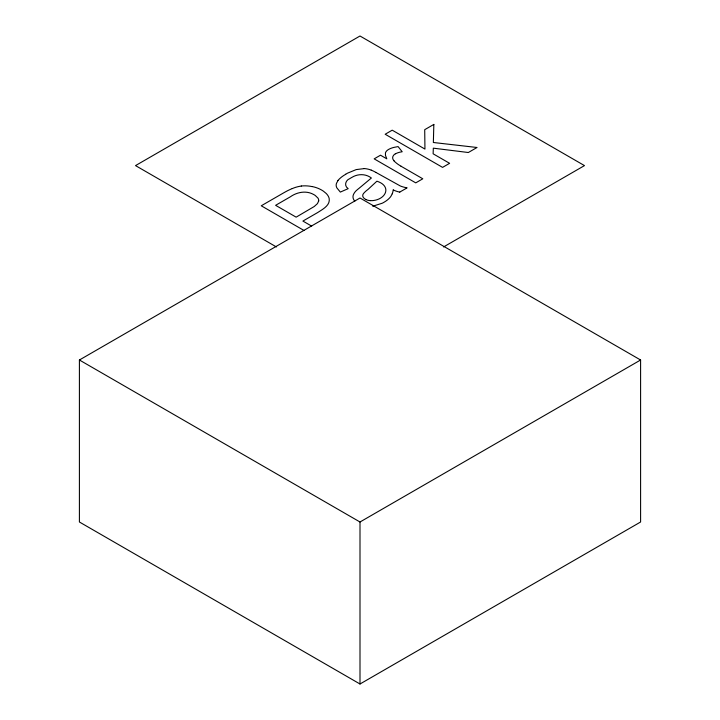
<?xml version="1.0" encoding="UTF-8"?>
<svg xmlns="http://www.w3.org/2000/svg" width="720" height="720" viewBox="0 0 720 720"><rect width="100%" height="100%" fill="white"/><g stroke="black" fill="none" stroke-linecap="round" stroke-linejoin="round"><path stroke-width="1.08" d="M392.229 193.797L390.933 196.263A26.262 15.165 0 0 1 390.393 197.01A31.041 17.919 0 0 1 384.489 201.978A36.801 21.249 0 0 1 382.275 203.211L372.744 206.226M338.004 180.567L336.51 183.267A16.398 9.468 0 0 0 336.267 186.183A18.594 10.737 0 0 0 336.924 187.965L340.335 192.087L348.165 188.658C343.773 185.814 345.456 180.18 349.929 178.533A35.829 20.682 0 0 1 351.765 177.453C357.777 173.673 365.706 173.628 371.385 178.011L358.785 188.532A51.561 29.772 0 0 0 356.013 190.881A24.372 14.076 0 0 0 353.25 195.147A16.47 9.504 0 0 0 353.709 199.593A16.308 9.414 0 0 0 354.798 201.222M79.407 360L360 198L640.593 360L640.593 522L360 684L79.407 522L79.407 360L360 522L640.593 360M399.771 192.087L407.133 187.839A22.311 12.879 0 0 1 400.347 185.994L375.894 172.404M443.574 246.951L584.478 165.6L360 36L135.522 165.6L276.426 246.951M292.185 188.559L288.081 190.458A105.318 60.804 0 0 0 284.301 192.492L261.252 205.785L304.056 230.499M370.566 200.637L372.033 200.646A8.739 5.049 0 0 0 373.536 200.511C386.496 198.801 391.653 185.94 376.902 181.197L368.055 189.378A71.757 41.427 0 0 0 365.31 191.619L363.456 193.545A8.739 5.049 0 0 0 365.913 199.512M364.239 168.597L356.193 169.596L347.607 173.133A58.95 34.029 0 0 0 345.627 174.258M371.232 170.1L373.599 171.189A75.474 43.569 0 0 1 375.885 172.404M401.022 166.23L422.793 178.794L415.746 182.871L374.166 158.859L380.511 155.196L386.811 158.841L385.47 155.376L385.461 152.883A11.268 6.507 0 0 1 388.557 149.454A17.541 10.134 0 0 1 393.966 147.384L398.088 146.592L402.201 151.767A14.562 8.406 0 0 0 395.442 153.828M311.661 226.116L302.904 221.067L317.628 212.571C322.452 209.385 330.381 205.497 329.184 198.54A24.111 13.923 0 0 0 326.187 193.446L323.388 191.16A30.843 17.802 0 0 0 321.12 189.774A25.164 14.526 0 0 0 312.111 186.534M360 522L360 684M401.058 166.212A39.168 22.617 0 0 1 393.93 160.821M394.038 160.785A10.296 5.949 0 0 1 395.307 153.765M370.566 200.646A8.406 4.851 0 0 1 365.922 199.548M399.744 192.123A21.474 12.402 0 0 1 393.264 189.918M393.219 189.945A46.377 26.775 0 0 1 392.247 193.797M364.248 168.543A16.02 9.243 0 0 1 371.187 170.127M337.878 180.531A39.33 22.707 0 0 1 345.699 174.303M301.32 186.012A20.403 11.781 0 0 1 312.066 186.597M292.248 188.613A25.011 14.445 0 0 1 301.32 186.039M433.836 124.416L433.359 142.497L477.018 147.492L468.324 152.514L433.323 148.167L433.125 153.801L449.613 163.314L442.566 167.382L385.164 134.244L392.211 130.176L424.944 149.076L424.71 129.681L433.836 124.416M318.69 200.97L317.439 203.625L314.217 206.523L296.136 217.161L275.616 205.317L290.304 196.839C297 192.078 306.189 190.296 313.614 194.481A20.916 12.069 0 0 1 315.225 195.462L317.979 198.117A12.258 7.074 0 0 1 318.69 200.97"/></g></svg>
